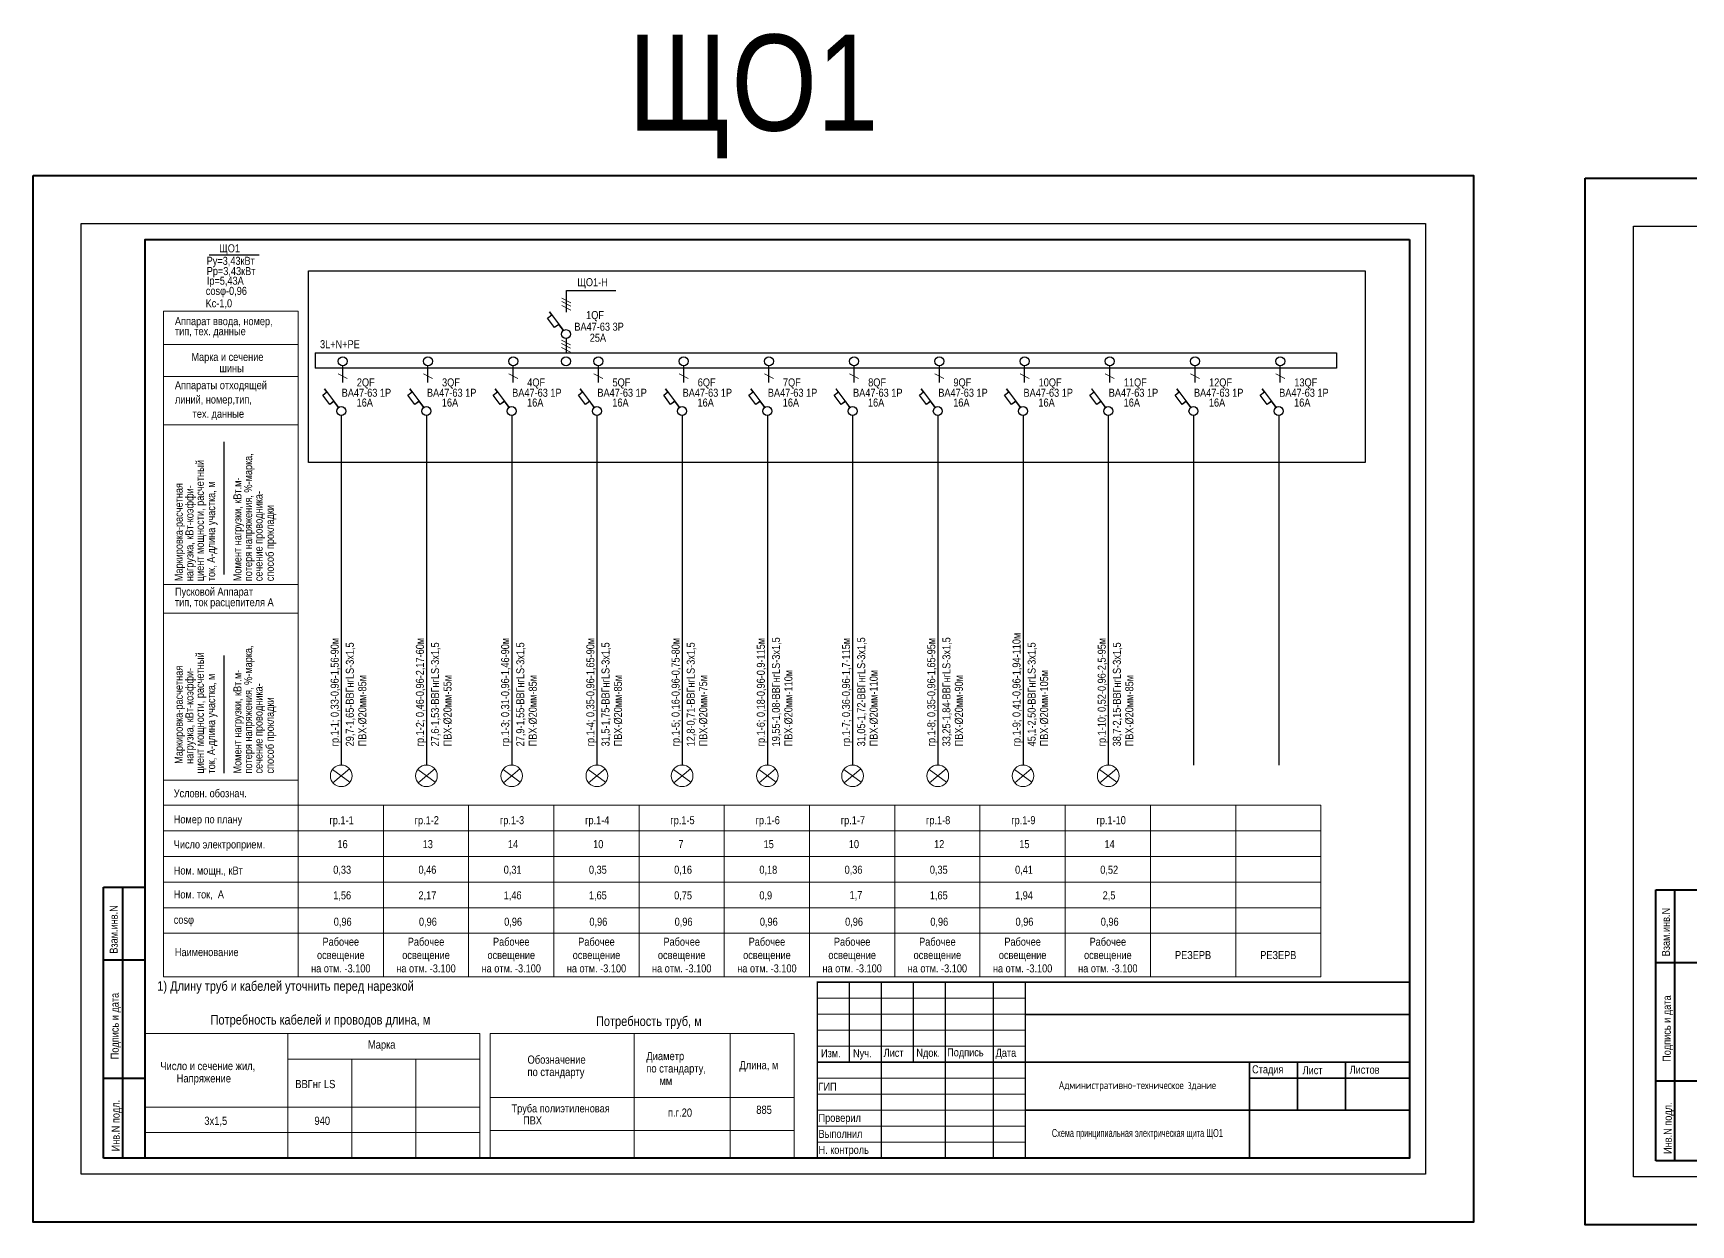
# Model space of a CAD drawing. Header units: metres. Extents: x -93142 to 227756, y -64772 to 286334.
# Drawn here: x 38975 to 90768, y -26192 to 11038 of the extents above; entities that cross this region are included whole.
import ezdxf

# ---------------------------------------------------------------- set-up
doc = ezdxf.new("R2010")
doc.units = ezdxf.units.M
doc.linetypes.add('CENTER2', pattern=[2.3, 2, -0.1, 0.1, -0.1])
for name, color, linetype, lineweight in [('1_Рамка_АР', 7, 'Continuous', 13), ('G-ANNO-TTLB', 7, 'Continuous', 9), ('Линии рабоч.освещение', 7, 'Continuous', 30), ('Рамка', 7, 'Continuous', 40), ('ЭЛ', 250, 'Continuous', 50), ('ЭЛ.ос', 7, 'Continuous', 30)]:
    doc.layers.add(name, color=color, linetype=linetype, lineweight=lineweight)
for name, color, linetype in [('SETKA', 5, 'Continuous'), ('Text standart (rus)', 7, 'Continuous'), ('Схема', 7, 'Continuous')]:
    doc.layers.add(name, color=color, linetype=linetype)
doc.styles.add('Arial', font='ARIALN.TTF', dxfattribs={"width": 0.8, "height": 2.5})
doc.styles.add('GOST Common_7', font='ARIALN.TTF', dxfattribs={"width": 0.8, "height": 2.5})
doc.styles.get("Standard").update_dxf_attribs({"font": 'ARIALN.TTF'})

# ---------------------------------------------------------------- blocks, each defined once
blk = doc.blocks.new('Казарма_1_Рамка_АР')
for p, q in [((682893, 323993), (689393, 323993)), ((682893, 323493), (701393, 323493)), ((682893, 322993), (689393, 322993)), ((682893, 322493), (689393, 322493)), ((682893, 321993), (701393, 321993)), ((682893, 321493), (689393, 321493)), ((682893, 320993), (689393, 320993)), ((682893, 320493), (701393, 320493)), ((682893, 319993), (689393, 319993)), ((682893, 319493), (689393, 319493))]:
    blk.add_line(p, q)
at = {"const_width": 50}
for points in [[(701393, 324493), (682893, 324493), (682893, 318993)], [(683893, 321993), (683893, 324493)], [(684893, 318993), (684893, 324493)], [(685893, 321993), (685893, 324493)], [(686893, 318993), (686893, 324493)], [(688393, 318993), (688393, 324493)], [(689393, 318993), (689393, 324493)], [(689393, 323479), (701393, 323479)], [(682893, 321993), (689393, 321993)], [(689393, 321993), (701393, 321993)], [(701393, 321993), (699393, 321993), (697893, 321993), (696393, 321993), (696393, 318993)], [(697893, 321993), (697893, 320493)], [(699393, 321993), (699393, 320493)], [(696393, 321493), (701393, 321493)], [(689393, 320493), (701393, 320493)]]:
    blk.add_lwpolyline(points, dxfattribs=at)
blk.add_lwpolyline([(696393, 321493), (701393, 321493)])
at = {"layer": 'G-ANNO-TTLB', "style": 'GOST Common_7'}
for s, p in [('Изм.', (683009, 322149)), ('Nуч.', (684010, 322149)), ('Лист', (684967, 322162)), ('Nдок.', (685988, 322162)), ('Подпись', (686949, 322176)), ('Дата', (688464, 322162)), ('Стадия', (696477, 321645)), ('Лист', (698056, 321619)), ('Листов', (699525, 321633)), ('ГИП ', (682932, 321100)), ('Проверил ', (682931, 320129)), ('Выполнил', (682931, 319629)), ('Н. контроль', (682931, 319129))]:
    blk.add_text(s, height=250, dxfattribs=at).set_placement(p)
at = {"layer": 'G-ANNO-TTLB', "insert": (692893, 321243), "char_height": 250, "width": 7000, "attachment_point": 5, "style": 'GOST Common_7'}
blk.add_mtext('{\\fISOCPEUR|b0|i0|c204|p34;Административно-техническое здание}', dxfattribs=at)
blk = doc.blocks.new('stug')
at = {"layer": 'Рамка'}
for p, q in [((18549, -29192), (18549, -20727)), ((18549, -20727), (19849, -20727)), ((19149, -29192), (19149, -20727)), ((18549, -22992), (19849, -22992)), ((18549, -26692), (19849, -26692)), ((19849, -29192), (18549, -29192))]:
    blk.add_line(p, q, dxfattribs=at)
at = {"layer": 'Рамка', "lineweight": 25}
blk.add_line((19849, -23692), (19849, -29192), dxfattribs=at)
at = {"layer": 'Text standart (rus)', "color": 7, "lineweight": 25}
for s, p in [('Взам.инв.N', (18990, -22803)), ('Подпись и дата', (19020, -26101)), ('Инв.N подл.', (19050, -28977))]:
    blk.add_text(s, height=250, rotation=90, dxfattribs=at).set_placement(p)

msp = doc.modelspace()

# ---------------------------------------------------------------- linework, layer by layer
at = {"color": 7, "linetype": 'ByBlock', "lineweight": 20, "ltscale": 0.2}
for p, q in [((42475.1711, -20211.3674), (52934.3832, -20211.3674)), ((46934.3832, -20211.3674), (46934.3832, -24111.3674)), ((52934.3832, -20211.3674), (52934.3832, -24111.3674)), ((53252.3635, -20211.3674), (62752.3635, -20211.3674)), ((53252.3635, -24111.3674), (53252.3635, -20211.3674)), ((57752.3635, -24111.3674), (57752.3635, -20211.3674)), ((60752.3635, -24111.3674), (60752.3635, -20211.3674)), ((62752.3635, -20211.3674), (62752.3635, -24111.3674)), ((46934.3832, -21011.3674), (52934.3832, -21011.3674)), ((48934.3832, -21011.3674), (48934.3832, -24111.3674)), ((50934.3832, -21011.3674), (50934.3832, -24111.3674)), ((62752.3635, -22211.3674), (53252.3635, -22211.3674)), ((42475.1711, -22511.3674), (52934.3832, -22511.3674)), ((62752.3635, -23240.2427), (53252.3635, -23240.2427)), ((42475.1711, -23311.3674), (52934.3832, -23311.3674)), ((42475.1711, -24111.3674), (52934.3832, -24111.3674))]:
    msp.add_line(p, q, dxfattribs=at)
at = {"color": 1, "lineweight": 40}
for points in [[(38975.1711, 6588.6326), (83975.1711, 6588.6326), (83975.1711, -26111.3674), (38975.1711, -26111.3674)], [(87471.013, 6507.5726), (132471.013, 6507.5726), (132471.013, -26192.4274), (87471.013, -26192.4274)]]:
    msp.add_lwpolyline(points, close=True, dxfattribs=at)
at = {"layer": 'Text standart (rus)'}
for points in [[(82475.1711, 5088.6326), (82475.1711, -24611.3674), (40475.1711, -24611.3674), (40475.1711, 5088.6326)], [(130971.013, 5007.5726), (130971.013, -24692.4274), (88971.013, -24692.4274), (88971.013, 5007.5726)]]:
    msp.add_lwpolyline(points, close=True, dxfattribs=at)
at = {"layer": 'Text standart (rus)', "linetype": 'CENTER2', "ltscale": 30}
msp.add_lwpolyline([(47578.1329, 3608.9106), (80588.476, 3608.9106), (80588.476, -2373.8502), (47578.1329, -2373.8502)], close=True, dxfattribs=at)
at = {"layer": 'Линии рабоч.освещение', "lineweight": 20, "ltscale": 50}
for p, q in [((48329.9891, -11962.1528), (48870.7307, -12367.4174)), ((48859.0978, -11947.4952), (48341.622, -12382.075)), ((50992.7703, -11962.1528), (51533.5119, -12367.4174)), ((51521.879, -11947.4952), (51004.4032, -12382.075)), ((53655.5515, -11962.1528), (54196.293, -12367.4174)), ((54184.6602, -11947.4952), (53667.1843, -12382.075)), ((56318.3326, -11962.1528), (56859.0742, -12367.4174)), ((56847.4413, -11947.4952), (56329.9655, -12382.075)), ((58981.1138, -11962.1528), (59521.8553, -12367.4174)), ((59510.2225, -11947.4952), (58992.7466, -12382.075)), ((61643.8949, -11962.1528), (62184.6365, -12367.4174)), ((62173.0036, -11947.4952), (61655.5278, -12382.075)), ((64306.6761, -11962.1528), (64847.4176, -12367.4174)), ((64835.7848, -11947.4952), (64318.3089, -12382.075)), ((66969.4572, -11962.1528), (67510.1988, -12367.4174)), ((67498.5659, -11947.4952), (66981.0901, -12382.075)), ((69632.2384, -11962.1528), (70172.98, -12367.4174)), ((70161.3471, -11947.4952), (69643.8713, -12382.075)), ((72295.0195, -11962.1528), (72835.7611, -12367.4174)), ((72824.1282, -11947.4952), (72306.6524, -12382.075))]:
    msp.add_line(p, q, dxfattribs=at)
for centre in [(48600.3599, -12164.7851), (51263.1411, -12164.7851), (53925.9222, -12164.7851), (56588.7034, -12164.7851), (59251.4846, -12164.7851), (61914.2657, -12164.7851), (64577.0469, -12164.7851), (67239.828, -12164.7851), (69902.6092, -12164.7851), (72565.3903, -12164.7851)]:
    msp.add_circle(centre, 337.876, dxfattribs=at)
at = {"layer": 'Рамка'}
msp.add_lwpolyline([(81975.1711, 4588.6326), (81975.1711, -24111.3674), (42475.1711, -24111.3674), (42475.1711, 4588.6326)], close=True, dxfattribs=at)
at = {"layer": 'ЭЛ', "color": 0, "lineweight": 15}
for p, q in [((42475.1711, -24111.3674), (46109.1588, -24111.3674)), ((49475.0687, -24111.3674), (53109.0564, -24111.3674))]:
    msp.add_line(p, q, dxfattribs=at)
at = {"layer": 'ЭЛ.ос', "color": 7, "lineweight": 25}
msp.add_line((44478.299, 4116.3998), (46041.3583, 4116.3998), dxfattribs=at)
at = {"layer": 'ЭЛ.ос', "color": 7, "lineweight": 15, "ltscale": 0.5}
for p, q in [((55498.0074, 2754.5984), (55778.6408, 2608.7491)), ((55498.0074, 2653.6257), (55778.6408, 2507.7764)), ((55498.0074, 2530.2147), (55778.6408, 2384.3653)), ((55485.2205, 1442.0343), (55765.8538, 1296.185)), ((55485.2205, 1341.0616), (55765.8538, 1195.2122)), ((55485.2205, 1217.6506), (55765.8538, 1071.8012)), ((48508.2673, 395.1786), (48788.9007, 249.3292)), ((51171.0485, 395.1786), (51451.6818, 249.3292)), ((53833.8296, 395.1786), (54114.463, 249.3292)), ((56496.6108, 395.1786), (56777.2442, 249.3292)), ((59159.392, 395.1786), (59440.0253, 249.3292)), ((61822.1731, 395.1786), (62102.8065, 249.3292)), ((64484.9543, 395.1786), (64765.5876, 249.3292)), ((67147.7354, 395.1786), (67428.3688, 249.3292)), ((69810.5166, 395.1786), (70091.1499, 249.3292)), ((72473.2977, 395.1786), (72753.9311, 249.3292)), ((75136.0789, 395.1786), (75416.7122, 249.3292)), ((77798.86, 395.1786), (78079.4934, 249.3292)), ((48155.8287, -169.6323), (48023.7596, -267.0732)), ((48374.2359, -464.4389), (48242.1668, -561.8799)), ((50818.6099, -169.6323), (50686.5408, -267.0732)), ((51037.017, -464.4389), (50904.9479, -561.8799)), ((53481.391, -169.6323), (53349.3219, -267.0732)), ((53699.7982, -464.4389), (53567.7291, -561.8799)), ((56144.1722, -169.6323), (56012.1031, -267.0732)), ((56362.5794, -464.4389), (56230.5103, -561.8799)), ((58806.9533, -169.6323), (58674.8842, -267.0732)), ((59025.3605, -464.4389), (58893.2914, -561.8799)), ((61469.7345, -169.6323), (61337.6654, -267.0732)), ((61688.1417, -464.4389), (61556.0726, -561.8799)), ((64132.5156, -169.6323), (64000.4465, -267.0732)), ((64350.9228, -464.4389), (64218.8537, -561.8799)), ((66795.2968, -169.6323), (66663.2277, -267.0732)), ((67013.704, -464.4389), (66881.6349, -561.8799)), ((69458.0779, -169.6323), (69326.0088, -267.0732)), ((69676.4851, -464.4389), (69544.416, -561.8799)), ((72120.8591, -169.6323), (71988.79, -267.0732)), ((72339.2663, -464.4389), (72207.1972, -561.8799)), ((74783.6403, -169.6323), (74651.5712, -267.0732)), ((75002.0474, -464.4389), (74869.9783, -561.8799)), ((77446.4214, -169.6323), (77314.3523, -267.0732)), ((77664.8286, -464.4389), (77532.7595, -561.8799))]:
    msp.add_line(p, q, dxfattribs=at)
at = {"layer": 'ЭЛ.ос', "color": 7, "lineweight": 15}
for p, q in [((43046.7869, 2356.4356), (43046.7869, -18448.0584)), ((43046.7869, 2356.4356), (47255.8464, 2356.4356)), ((47255.8464, 2356.4356), (47255.8464, -18448.0584)), ((43046.7869, 1315.3594), (47255.8464, 1315.3594)), ((47255.8464, 310.8719), (43046.7869, 310.8719)), ((43046.7869, -1193.7167), (47255.8464, -1193.7167)), ((43046.7869, -6191.1581), (47255.8464, -6191.1581)), ((47255.8464, -7079.7521), (43046.7869, -7079.7521)), ((43046.7869, -12300.371), (47255.8464, -12300.371)), ((79209.2203, -13083.1726), (43046.7869, -13083.1726)), ((49918.6276, -13083.1726), (49918.6276, -18448.0584)), ((52581.4087, -13083.1726), (52581.4087, -18448.0584)), ((55244.1899, -13083.1726), (55244.1899, -18448.0584)), ((57906.971, -13083.1726), (57906.971, -18448.0584)), ((60569.7522, -13083.1726), (60569.7522, -18448.0584)), ((63232.5333, -13083.1726), (63232.5333, -18448.0584)), ((65895.3145, -13083.1726), (65895.3145, -18448.0584)), ((68558.0957, -13083.1726), (68558.0957, -18448.0584)), ((71220.8768, -13083.1726), (71220.8768, -18448.0584)), ((73883.658, -13083.1726), (73883.658, -18448.0584)), ((76546.4391, -13083.1726), (76546.4391, -18448.0584)), ((79209.2203, -13083.1726), (79209.2203, -18448.0584)), ((79209.2203, -13883.1726), (43046.7869, -13883.1726)), ((79209.2203, -14683.1726), (43046.7869, -14683.1726)), ((79209.2203, -15483.1726), (43046.7869, -15483.1726)), ((79209.2203, -16283.1726), (43046.7869, -16283.1726)), ((79209.2203, -17083.1726), (43046.7869, -17083.1726)), ((79209.2203, -18448.0584), (43046.7869, -18448.0584))]:
    msp.add_line(p, q, dxfattribs=at)
at = {"layer": 'ЭЛ.ос', "color": 7}
for p, q in [((44931.5003, -1731.6704), (44931.5003, -5875.3953)), ((44931.5003, -8400.5497), (44931.5003, -12081.5484))]:
    msp.add_line(p, q, dxfattribs=at)
at = {"layer": 'ЭЛ.ос', "color": 7, "ltscale": 0.5}
for points in [[(55638.3241, 2324.6116), (55638.3241, 2997.5043)], [(55638.3241, 2997.5043), (57183.6686, 2997.5043)], [(55542.1441, 1747.4505), (55399.7931, 1940.3896), (55267.344, 1842.6682), (55048.9368, 2137.4749), (55180.8135, 2235.1756), (55107.004, 2334.8039)], [(55107.004, 2334.8039), (55542.1441, 1747.4505)], [(47781.2733, 1048.9522), (47781.2733, 569.4172)], [(47781.2733, 1048.9522), (79695.6016, 1048.9522), (79695.6016, 569.4172), (47781.2733, 569.4172)], [(55625.5372, 1494.7967), (55625.5372, 1041.4772)], [(48648.584, 129.2583), (48648.584, 647.2043)], [(51311.3652, 129.2583), (51311.3652, 647.2043)], [(53974.1463, 129.2583), (53974.1463, 647.2043)], [(56636.9275, 129.2583), (56636.9275, 647.2043)], [(59299.7086, 129.2583), (59299.7086, 647.2043)], [(61962.4898, 129.2583), (61962.4898, 647.2043)], [(64625.2709, 129.2583), (64625.2709, 647.2043)], [(67288.0521, 129.2583), (67288.0521, 647.2043)], [(69950.8333, 129.2583), (69950.8333, 647.2043)], [(72613.6144, 129.2583), (72613.6144, 647.2043)], [(75276.3956, 129.2583), (75276.3956, 647.2043)], [(77939.1767, 129.2583), (77939.1767, 647.2043)], [(48516.9669, -657.0976), (48374.6159, -464.1586), (48242.1668, -561.8799), (48023.7596, -267.0732), (48155.6363, -169.3725), (48081.8268, -69.7443)], [(48081.8268, -69.7443), (48516.9669, -657.0976)], [(51179.748, -657.0976), (51037.397, -464.1586), (50904.9479, -561.8799), (50686.5408, -267.0732), (50818.4175, -169.3725), (50744.608, -69.7443)], [(50744.608, -69.7443), (51179.748, -657.0976)], [(53842.5292, -657.0976), (53700.1782, -464.1586), (53567.7291, -561.8799), (53349.3219, -267.0732), (53481.1986, -169.3725), (53407.3891, -69.7443)], [(53407.3891, -69.7443), (53842.5292, -657.0976)], [(56505.3103, -657.0976), (56362.9593, -464.1586), (56230.5103, -561.8799), (56012.1031, -267.0732), (56143.9798, -169.3725), (56070.1703, -69.7443)], [(56070.1703, -69.7443), (56505.3103, -657.0976)], [(59168.0915, -657.0976), (59025.7405, -464.1586), (58893.2914, -561.8799), (58674.8842, -267.0732), (58806.7609, -169.3725), (58732.9514, -69.7443)], [(58732.9514, -69.7443), (59168.0915, -657.0976)], [(61830.8726, -657.0976), (61688.5216, -464.1586), (61556.0726, -561.8799), (61337.6654, -267.0732), (61469.5421, -169.3725), (61395.7326, -69.7443)], [(61395.7326, -69.7443), (61830.8726, -657.0976)], [(64493.6538, -657.0976), (64351.3028, -464.1586), (64218.8537, -561.8799), (64000.4465, -267.0732), (64132.3232, -169.3725), (64058.5137, -69.7443)], [(64058.5137, -69.7443), (64493.6538, -657.0976)], [(67156.4349, -657.0976), (67014.0839, -464.1586), (66881.6349, -561.8799), (66663.2277, -267.0732), (66795.1044, -169.3725), (66721.2949, -69.7443)], [(66721.2949, -69.7443), (67156.4349, -657.0976)], [(69819.2161, -657.0976), (69676.8651, -464.1586), (69544.416, -561.8799), (69326.0088, -267.0732), (69457.8855, -169.3725), (69384.076, -69.7443)], [(69384.076, -69.7443), (69819.2161, -657.0976)], [(72481.9973, -657.0976), (72339.6463, -464.1586), (72207.1972, -561.8799), (71988.79, -267.0732), (72120.6667, -169.3725), (72046.8572, -69.7443)], [(72046.8572, -69.7443), (72481.9973, -657.0976)], [(75144.7784, -657.0976), (75002.4274, -464.1586), (74869.9783, -561.8799), (74651.5712, -267.0732), (74783.4479, -169.3725), (74709.6383, -69.7443)], [(74709.6383, -69.7443), (75144.7784, -657.0976)], [(77807.5596, -657.0976), (77665.2086, -464.1586), (77532.7595, -561.8799), (77314.3523, -267.0732), (77446.229, -169.3725), (77372.4195, -69.7443)], [(77372.4195, -69.7443), (77807.5596, -657.0976)]]:
    msp.add_lwpolyline(points, dxfattribs=at)
at = {"layer": 'ЭЛ.ос'}
for points in [[(48600.3599, -909.7515), (48600.3599, -11826.9091)], [(51263.1411, -909.7515), (51263.1411, -11826.9091)], [(53925.9222, -909.7515), (53925.9222, -11826.9091)], [(56588.7034, -909.7515), (56588.7034, -11826.9091)], [(59251.4846, -909.7515), (59251.4846, -11826.9091)], [(61914.2657, -909.7515), (61914.2657, -11826.9091)], [(64577.0469, -909.7515), (64577.0469, -11826.9091)], [(67239.828, -909.7515), (67239.828, -11826.9091)], [(69902.6092, -909.7515), (69902.6092, -11826.9091)], [(72565.3903, -909.7515), (72565.3903, -11826.9091)], [(75228.1715, -909.7515), (75228.1715, -11826.9091)], [(77890.9526, -909.7515), (77890.9526, -11826.9091)]]:
    msp.add_lwpolyline(points, dxfattribs=at)
at = {"layer": 'ЭЛ.ос', "color": 7, "ltscale": 0.5}
for centre in [(55625.5372, 1634.8863), (48648.584, 787.2939), (51311.3652, 787.2939), (53974.1463, 787.2939), (55625.5372, 787.2939), (56636.9275, 787.2939), (59299.7086, 787.2939), (61962.4898, 787.2939), (64625.2709, 787.2939), (67288.0521, 787.2939), (69950.8333, 787.2939), (72613.6144, 787.2939), (75276.3956, 787.2939), (77939.1767, 787.2939), (48600.3599, -769.6618), (51263.1411, -769.6618), (53925.9222, -769.6618), (56588.7034, -769.6618), (59251.4846, -769.6618), (61914.2657, -769.6618), (64577.0469, -769.6618), (67239.828, -769.6618), (69902.6092, -769.6618), (72565.3903, -769.6618), (75228.1715, -769.6618), (77890.9526, -769.6618)]:
    msp.add_circle(centre, 140.0896, dxfattribs=at)

# ---------------------------------------------------------------- block references
at = {"layer": '1_Рамка_АР'}
msp.add_blockref('Казарма_1_Рамка_АР', (-619417.9629, -343104.1613), dxfattribs=at)
at = {"layer": 'Text standart (rus)'}
for p in [(22626.3926, 5080.9731), (71122.2346, 4999.9131)]:
    msp.add_blockref('stug', p, dxfattribs=at)

# ---------------------------------------------------------------- texts
at = {"layer": 'G-ANNO-TTLB', "insert": (73475.1711, -23361.3674), "char_height": 250, "width": 7000, "attachment_point": 5, "style": 'GOST Common_7'}
msp.add_mtext('Схема принципиальная электрическая щита ЩО1', dxfattribs=at)
at = {"layer": 'SETKA', "color": 7, "linetype": 'ByBlock', "lineweight": 25, "char_height": 250, "width": 2662.781155, "attachment_point": 5}
for insert in [(75215.0485, -17765.6155), (77877.8297, -17765.6155)]:
    msp.add_mtext('РЕЗЕРВ', dxfattribs=dict(at, insert=insert))
at = {"layer": 'Text standart (rus)'}
for s, p in [('ЩО1', (44786.6125, 4191.0457)), ('Ру=3,43кВт', (44395.0819, 3801.3969)), ('Рр=3,43кВт', (44397.7886, 3480.6191)), ('cosφ-0,96', (44369.7826, 2860.6239)), ('Iр=5,43А', (44400.6083, 3179.6164)), ('ЩО1-Н', (55976.0752, 3133.5926)), ('Kc-1,0', (44363.1711, 2472.8591)), ('25А', (56365.0243, 1397.8223)), ('3L+N+PE', (47938.5976, 1195.2267)), ('шины', (44798.0755, 444.6011)), ('2QF', (49088.169, 2.5861)), ('3QF', (51750.9501, 2.5861)), ('4QF', (54413.7313, 2.5861)), ('5QF', (57076.5125, 2.5861)), ('6QF', (59739.2936, 2.5861)), ('7QF', (62402.0748, 2.5861)), ('8QF', (65064.8559, 2.5861)), ('9QF', (67727.6371, 2.5861)), ('10QF', (70390.4182, 2.5861)), ('11QF', (73053.1994, 2.5861)), ('12QF', (75715.9805, 2.5861)), ('13QF', (78378.7617, 2.5861)), ('ВА47-63 1Р', (48615.5787, -320.7488)), ('16A', (49081.5532, -627.5818)), ('ВА47-63 1Р', (51278.3599, -320.7488)), ('16A', (51744.3344, -627.5818)), ('ВА47-63 1Р', (53941.141, -320.7488)), ('16A', (54407.1155, -627.5818)), ('ВА47-63 1Р', (56603.9222, -320.7488)), ('16A', (57069.8967, -627.5818)), ('ВА47-63 1Р', (59266.7033, -320.7488)), ('16A', (59732.6778, -627.5818)), ('ВА47-63 1Р', (61929.4845, -320.7488)), ('16A', (62395.459, -627.5818)), ('ВА47-63 1Р', (64592.2656, -320.7488)), ('16A', (65058.2401, -627.5818)), ('ВА47-63 1Р', (67255.0468, -320.7488)), ('16A', (67721.0213, -627.5818)), ('ВА47-63 1Р', (69917.8279, -320.7488)), ('16A', (70383.8024, -627.5818)), ('ВА47-63 1Р', (72580.6091, -320.7488)), ('16A', (73046.5836, -627.5818)), ('ВА47-63 1Р', (75243.3903, -320.7488)), ('16A', (75709.3648, -627.5818)), ('ВА47-63 1Р', (77906.1714, -320.7488)), ('16A', (78372.1459, -627.5818)), ('Условн. обознач.', (43368.697, -12835.0765)), ('Номер по плану', (43368.697, -13649.7812)), ('Число электроприем.', (43368.697, -14432.986)), ('16', (48483.6414, -14422.7709)), ('13', (51146.4226, -14422.7709)), ('14', (53809.2037, -14422.7709)), ('10', (56471.9849, -14422.7709)), ('7', (59134.766, -14422.7709)), ('12', (67123.1095, -14422.7709)), ('15', (69785.8907, -14422.7709)), ('Ном. мощн., кВт', (43368.697, -15247.6039)), ('0,33', (48351.5365, -15222.7709)), ('0,46', (51014.3177, -15222.7709)), ('0,31', (53677.0989, -15222.7709)), ('0,35', (56339.88, -15222.7709)), ('0,16', (59002.6612, -15222.7709)), ('0,35', (66991.0046, -15222.7709)), ('0,41', (69653.7858, -15222.7709)), ('Ном. ток,  А', (43368.697, -15994.4699)), ('1,56', (48351.5365, -16022.7709)), ('2,17', (51014.3177, -16022.7709)), ('1,46', (53677.0989, -16022.7709)), ('1,65', (56339.88, -16022.7709)), ('0,75', (59002.6612, -16022.7709)), ('1,65', (66991.0046, -16022.7709)), ('1,94', (69653.7858, -16022.7709)), ('cosφ', (43368.697, -16785.7961)), ('0,96', (48367.0778, -16847.6039)), ('0,96', (51029.859, -16847.6039)), ('0,96', (53692.6401, -16847.6039)), ('0,96', (56355.4213, -16847.6039)), ('0,96', (59018.2024, -16847.6039)), ('0,96', (61680.9836, -16847.6039)), ('0,96', (64343.7647, -16847.6039)), ('0,96', (67006.5459, -16847.6039)), ('0,96', (69669.327, -16847.6039)), ('0,96', (72332.1082, -16847.6039)), ('Наименование', (43403.336, -17797.0599))]:
    msp.add_text(s, height=250, dxfattribs=at).set_placement(p)
at = {"layer": 'Text standart (rus)', "lineweight": 15}
for s, p in [('Аппарат ввода, номер,', (43405.2056, 1915.4068)), ('тип, тех. данные', (43405.2056, 1601.2934)), ('Марка и сечение', (43920.3057, 798.1165)), ('Аппараты отходящей', (43405.2056, -84.2575)), ('линий, номер,тип, ', (43405.2056, -532.2002)), ('тех. данные', (43957.7621, -977.584)), ('тип, ток расцепителя А', (43405.2056, -6866.5868)), ('Пусковой Аппарат', (43405.2056, -6535.3315))]:
    msp.add_text(s, height=250, dxfattribs=at).set_placement(p)
at = {"layer": 'Text standart (rus)', "linetype": 'ByBlock', "lineweight": -2}
for s, p in [('1QF', (56252.0829, 2106.7385)), ('ВА47-63 3Р', (55883.9796, 1742.697))]:
    msp.add_text(s, height=250, dxfattribs=at).set_placement(p)
at = {"layer": 'Text standart (rus)'}
for s, p in [('циент мощности, расчетный', (44309.0099, -6084.744)), ('потеря напряжения, %%%-марка,', (45817.2036, -6084.744)), ('Маркировка-расчетная', (43648.9263, -6084.744)), ('нагрузка, кВт-коэффи-', (43983.3366, -6084.744)), ('ток, А-длина участка, м', (44661.6963, -6084.744)), ('Момент нагрузки, кВт.м-', (45482.7933, -6084.744)), ('сечение проводника-', (46142.877, -6084.744)), ('способ прокладки', (46495.5633, -6084.744)), ('гр.1-9; 0,41-0,96-1,94-110м', (69823.7093, -11244.4312)), ('потеря напряжения, %%%-марка,', (45817.2036, -12092.9085)), ('гр.1-1; 0,33-0,96-1,56-90м', (48521.4601, -11244.4312)), ('29,7-1,65-ВВГнгLS-3х1,5', (48994.0795, -11244.4312)), ('гр.1-2; 0,46-0,96-2,17-60м', (51184.2413, -11244.4312)), ('27,6-1,53-ВВГнгLS-3х1,5', (51656.8607, -11244.4312)), ('гр.1-3; 0,31-0,96-1,46-90м', (53847.0224, -11244.4312)), ('27,9-1,55-ВВГнгLS-3х1,5', (54319.6418, -11244.4312)), ('гр.1-4; 0,35-0,96-1,65-90м', (56509.8036, -11244.4312)), ('31,5-1,75-ВВГнгLS-3х1,5', (56982.423, -11244.4312)), ('гр.1-5; 0,16-0,96-0,75-80м', (59172.5847, -11244.4312)), ('12,8-0,71-ВВГнгLS-3х1,5', (59645.2041, -11244.4312)), ('гр.1-6; 0,18-0,96-0,9-115м', (61835.3659, -11244.4312)), ('19,55-1,08-ВВГнгLS-3х1,5', (62307.9853, -11244.4312)), ('гр.1-7; 0,36-0,96-1,7-115м', (64498.147, -11244.4312)), ('31,05-1,72-ВВГнгLS-3х1,5', (64970.7664, -11244.4312)), ('гр.1-8; 0,35-0,96-1,65-95м', (67160.9282, -11244.4312)), ('33,25-1,84-ВВГнгLS-3х1,5', (67633.5476, -11244.4312)), ('45,1-2,50-ВВГнгLS-3х1,5', (70296.3287, -11244.4312)), ('гр.1-10; 0,52-0,96-2,5-95м', (72486.4905, -11244.4312)), ('38,7-2,15-ВВГнгLS-3х1,5', (72959.1099, -11244.4312)), ('Маркировка-расчетная', (43648.9263, -11790.087)), ('нагрузка, кВт-коэффи-', (43983.3366, -11790.087)), ('циент мощности, расчетный', (44309.0099, -12092.9085)), ('ток, А-длина участка, м', (44661.6963, -12092.9085)), ('Момент нагрузки, кВт.м-', (45482.7933, -12092.9085)), ('сечение проводника-', (46142.877, -12092.9085)), ('ПВХ-Ø20мм-85м', (49383.2421, -11244.4312)), ('ПВХ-Ø20мм-55м', (52046.0232, -11244.4312)), ('ПВХ-Ø20мм-85м', (54708.8044, -11244.4312)), ('ПВХ-Ø20мм-85м', (57371.5855, -11244.4312)), ('ПВХ-Ø20мм-75м', (60034.3667, -11244.4312)), ('ПВХ-Ø20мм-110м', (62697.1478, -11244.4312)), ('ПВХ-Ø20мм-110м', (65359.929, -11244.4312)), ('ПВХ-Ø20мм-90м', (68022.7101, -11244.4312)), ('ПВХ-Ø20мм-105м', (70685.4913, -11244.4312)), ('ПВХ-Ø20мм-85м', (73348.2725, -11244.4312)), ('способ прокладки', (46495.5633, -12092.9085))]:
    msp.add_text(s, height=250, rotation=90, dxfattribs=at).set_placement(p)
at = {"layer": 'Text standart (rus)', "linetype": 'ByBlock', "lineweight": 0, "ltscale": 100}
for s, p in [('гр.1-1', (48232.5541, -13674.6241)), ('гр.1-2', (50895.3353, -13674.6241)), ('гр.1-3', (53558.1164, -13674.6241)), ('гр.1-4', (56220.8976, -13674.6241)), ('гр.1-5', (58883.6787, -13674.6241)), ('гр.1-6', (61546.4599, -13674.6241)), ('гр.1-7', (64209.241, -13674.6241)), ('гр.1-8', (66872.0222, -13674.6241)), ('гр.1-9', (69534.8034, -13674.6241)), ('гр.1-10', (72197.5845, -13674.6241))]:
    msp.add_text(s, height=250, dxfattribs=at).set_placement(p)
at = {"layer": 'Text standart (rus)', "color": 2}
for s, p in [('15', (61797.5472, -14422.7709)), ('10', (64460.3283, -14422.7709)), ('14', (72448.6718, -14422.7709)), ('0,18', (61665.4423, -15222.7709)), ('0,36', (64328.2235, -15222.7709)), ('0,52', (72316.5669, -15222.7709)), ('0,9', (61665.4423, -16022.7709)), ('1,7', (64482.5975, -16014.198)), ('2,5', (72390.635, -16022.7709))]:
    msp.add_text(s, height=250, dxfattribs=at).set_placement(p)
at = {"layer": 'Text standart (rus)', "char_height": 250, "width": 2662.781155, "attachment_point": 5}
for insert in [(48587.237, -17765.6155), (51250.0181, -17765.6155), (53912.7993, -17765.6155), (56575.5805, -17765.6155), (59238.3616, -17765.6155), (61901.1428, -17765.6155), (64563.9239, -17765.6155), (67226.7051, -17765.6155), (69889.4862, -17765.6155), (72552.2674, -17765.6155)]:
    msp.add_mtext('Рабочее\\Pосвещение\\P{\\C7;на отм. -3.100}', dxfattribs=dict(at, insert=insert))
at = {"layer": 'Схема', "color": 7, "lineweight": 35, "style": 'Arial'}
for s, height, p in [('1) Длину труб и кабелей уточнить перед нарезкой', 300, (42853.9032, -18880.9639)), ('Потребность труб, м', 300, (56559.4757, -19979.0385)), ('Марка', 255, (49435.0169, -20687.6864)), ('Число и сечение жил,', 255, (42948.9311, -21357.2538)), ('Обозначение ', 255, (54420.5227, -21158.4486)), ('Диаметр', 255, (58133.1941, -21046.8694)), ('по стандарту, ', 255, (58133.1941, -21432.5837)), ('Длина, м', 255, (61041.1164, -21330.6872)), ('Напряжение', 255, (43459.2857, -21742.9681)), ('ВВГнг LS', 255, (47164.8121, -21920.5862)), ('по стандарту', 255, (54420.5227, -21544.1629)), ('мм', 255, (58541.0223, -21819.7703)), ('Труба полиэтиленовая', 250, (53922.2223, -22679.197)), ('п.г.20', 255, (58810.3219, -22814.3862)), ('885', 255, (61568.1086, -22723.8913)), ('3х1,5', 255, (44323.9183, -23067.9335)), ('940', 255, (47764.199, -23067.9335)), ('ПВХ', 250, (54283.107, -23056.6813))]:
    msp.add_text(s, height=height, dxfattribs=at).set_placement(p)
at = {"layer": 'Схема', "color": 7, "insert": (44516.8906, -19634.3303), "char_height": 300, "width": 6930.499603, "attachment_point": 1, "style": 'Arial'}
msp.add_mtext('{\\W1;Потребность кабелей и проводов длина, м }', dxfattribs=at)
at = {"layer": 'ЭЛ', "color": 5, "lineweight": 50, "insert": (61474.2193, 9059.2386), "char_height": 3000, "width": 42001.903583, "attachment_point": 5}
msp.add_mtext('ЩО1', dxfattribs=at)

doc.saveas('drawing.dxf')
